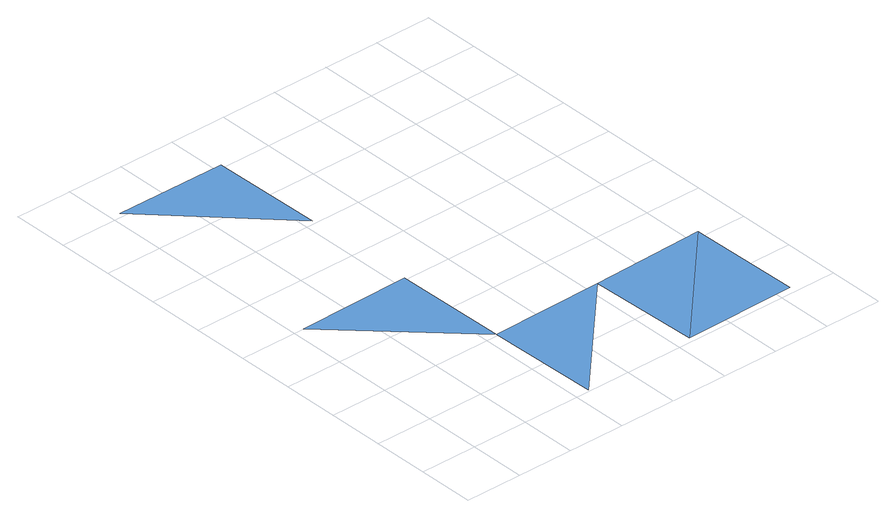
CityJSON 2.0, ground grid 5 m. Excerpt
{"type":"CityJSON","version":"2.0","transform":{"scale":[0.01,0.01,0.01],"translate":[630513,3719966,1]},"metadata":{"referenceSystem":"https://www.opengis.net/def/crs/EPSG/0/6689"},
"CityObjects":{
"waterbody1":{"type":"WaterBody","attributes":{"name":"福岡県津波浸水想定図","class":"1140","function":"2","WaterBodyTsunamiRiskAttribute.description":"1","WaterBodyTsunamiRiskAttribute.rank":"3"},"geometry":[{"type":"MultiSurface","lod":"1","boundaries":[[[0,1,2]],[[3,4,2]]]}]},
"waterbody2":{"type":"WaterBody","attributes":{"name":"福岡県津波浸水想定図","class":"1140","function":"2","WaterBodyTsunamiRiskAttribute.description":"1","WaterBodyTsunamiRiskAttribute.rank":"1"},"geometry":[{"type":"MultiSurface","lod":"1","boundaries":[[[5,6,7]]]}]},
"waterbody3":{"type":"WaterBody","attributes":{"name":"福岡県津波浸水想定図","class":"1140","function":"2","WaterBodyTsunamiRiskAttribute.description":"1","WaterBodyTsunamiRiskAttribute.rank":"2"},"geometry":[{"type":"MultiSurface","lod":"1","boundaries":[[[8,9,4]],[[10,9,8]]]}]}
},
"vertices":[
[1091,2018,84],[90,1999,84],[1110,1018,80],[1129,18,80],[2109,1037,80],
[52,3998,117],[1071,3018,98],[1052,4017,98],
[2129,38,89],[3109,1057,89],[3128,57,89]
]}
